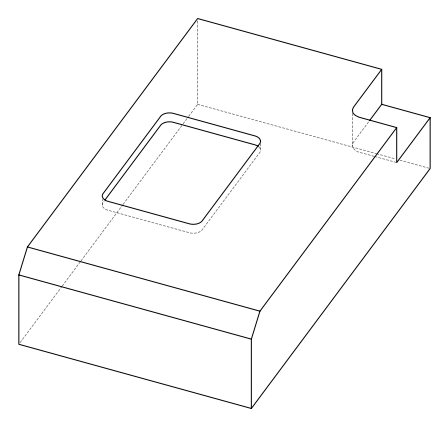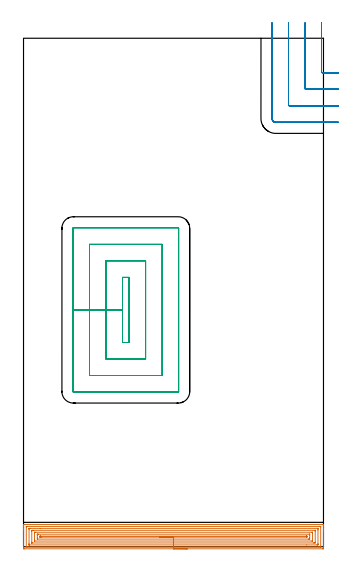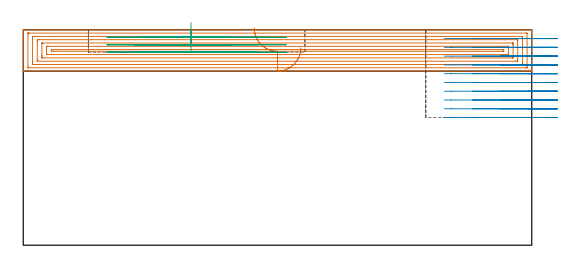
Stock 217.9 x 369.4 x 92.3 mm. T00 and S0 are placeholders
(PLAN: 3 operations, 1 tool changes, 26.6 min)
(1 AREA_MILL | FG_CHAMFER_SURFACE | UGT0205_001 | 12.43 min | 34131 mm3)
(2 MILL_CORNER_NOTCH_RECTANGULAR | CORNER_NOTCH_RECTANGULAR | NXT0201_012 | Follow Part, ap 4, ae 75% | 7.69 min | 117025 mm3)
(3 MILL_RECTANGULAR_POCKET | POCKET_RECTANGULAR_STRAIGHT | NXT0201_012 | Follow Part, ap 4, ae 75% | 6.47 min | 120002 mm3)
(TOOL UGT0205_001 | Chamfer Mill 20 x 3 x 45 deg. | D20 FL50 Z2)
(TOOL NXT0201_012 | ENDMILL 16mm [2P460-1600-NA 1630] | D16 FL38 Z6)
(OP 1 AREA_MILL)
G17 G21 G94 G90
T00 M6
G54
G17 G0 G90 X118.95 Y-1.5 S1061 M3
G43 Z102.3 H0
Z84.6
G94 G1 X118.912 Z83.728 F250.
X118.798 Z82.863
X118.609 Z82.012
X118.347 Z81.18
X118.013 Z80.374
X117.61 Z79.6
X117.142 Z78.864
X116.61 Z78.172
X116.021 Z77.529
X115.378 Z76.94
X114.686 Z76.408
X113.95 Z75.94
X113.176 Z75.537
X112.37 Z75.203
X111.538 Z74.941
X110.686 Z74.752
X109.822 Z74.638
X108.95 Z74.6
X0.596 Y-1.499 Z74.601
X0.131 Y-1.495 Z74.603
X0.009 Y-1.492 Z74.606
X0. Y-1.034 Z75.063
Y12.204 Z88.298
Y12.789 Z88.886
Y13.086 Z89.183
Y14.851 Z90.946
Y15.447 Z91.546
Y15.886 Z91.985
Y16.192 Z92.282
X0.007 Y16.197 Z92.288
X0.15 Y16.2 Z92.3
X217.75
X217.893 Y16.197 Z92.288
X217.9 Y16.192 Z92.282
Y15.885 Z91.985
Y15.447 Z91.546
Y14.851 Z90.946
Y12.789 Z88.886
Y12.204 Z88.298
Y11.614 Z87.709
Y-0.444 Z75.653
X217.895 Y-1.034 Z75.063
X217.891 Y-1.492 Z74.606
X217.77 Y-1.495 Z74.603
X217.304 Y-1.5 Z74.6
X108.95
Y-0.086 Z76.014
X2.38 Y-0.085 Z76.015
X2.313
X2.01 Y-0.079 Z76.021
X2.006 Y0.018 Z76.118
X2.001 Y0.224 Z76.324
Y14.344 Z90.444
X2.007 Y14.72 Z90.82
X2.01 Y14.768 Z90.868
X2.024 Y14.779 Z90.879
X2.071 Y14.782 Z90.882
X2.174 Y14.784 Z90.884
X2.38 Y14.786 Z90.886
X2.446
X215.52 Y14.785 Z90.885
X215.587
X215.89 Y14.779 Z90.879
X215.894 Y14.682 Z90.782
X215.899 Y14.476 Z90.576
Y0.356 Z76.456
X215.893 Y-0.021 Z76.079
X215.89 Y-0.068 Z76.032
X215.876 Y-0.079 Z76.021
X215.829 Y-0.082 Z76.018
X215.726 Y-0.084 Z76.016
X215.52 Y-0.086 Z76.014
X215.454
X108.95
Y1.328 Z77.428
X4.164 Y1.329 Z77.429
X4.068 Y1.33 Z77.43
X4.034 Y1.332 Z77.432
X4.019 Y1.335 Z77.435
X4.01 Y1.346 Z77.446
X4.006 Y1.452 Z77.552
X4.002 Y1.614 Z77.714
X4. Y1.775 Z77.875
Y2.496 Z78.596
Y12.365 Z88.465
X4.005 Y13.086 Z89.186
X4.009 Y13.239 Z89.339
X4.028 Y13.365 Z89.465
X4.164 Y13.366 Z89.466
X4.768 Y13.371 Z89.471
X12.152 Y13.372 Z89.472
X213.736 Y13.371 Z89.471
X213.832 Y13.37 Z89.47
X213.866 Y13.368 Z89.468
X213.881 Y13.365 Z89.465
X213.89 Y13.354 Z89.454
X213.894 Y13.248 Z89.348
X213.898 Y13.086 Z89.186
X213.9 Y12.925 Z89.025
Y12.204 Z88.304
Y2.335 Z78.435
X213.895 Y1.614 Z77.714
X213.891 Y1.46 Z77.56
X213.872 Y1.335 Z77.435
X213.736 Y1.334 Z77.434
X213.132 Y1.329 Z77.429
X205.785 Y1.328 Z77.428
X108.95
Y2.743 Z78.843
X6.106
X6.058 Y2.744 Z78.844
X6.024 Y2.747 Z78.847
X6.011 Y2.749 Z78.849
X6.009 Y2.766 Z78.866
X6.004 Y2.952 Z79.052
X6. Y3.326 Z79.426
X6.001 Y11.321 Z87.421
X6.006 Y11.736 Z87.836
X6.01 Y11.937 Z88.037
X6.203 Y11.951 Z88.051
X6.839 Y11.955 Z88.055
X7.089 Y11.957 Z88.057
X211.794
X211.842 Y11.956 Z88.056
X211.876 Y11.953 Z88.053
X211.889 Y11.951 Z88.051
X211.891 Y11.934 Z88.034
X211.896 Y11.748 Z87.848
X211.9 Y11.374 Z87.474
X211.899 Y3.379 Z79.479
X211.894 Y2.964 Z79.064
X211.89 Y2.762 Z78.862
X211.697 Y2.749 Z78.849
X211.061 Y2.744 Z78.844
X210.811 Y2.743 Z78.843
X108.95
Y4.157 Z80.257
X8.306 Y4.158 Z80.258
X8.166 Y4.16 Z80.26
X8.054 Y4.164 Z80.264
X8.008 Y4.167 Z80.267
X8.007 Y4.174 Z80.274
X8.004 Y4.261 Z80.361
X8. Y4.877 Z80.977
Y5.144 Z81.244
X8.001 Y10.172 Z86.272
X8.004 Y10.439 Z86.539
X8.007 Y10.515 Z86.615
X8.009 Y10.529 Z86.629
X8.061 Y10.536 Z86.636
X8.201 Y10.539 Z86.639
X8.412 Y10.542 Z86.642
X209.594
X209.735 Y10.54 Z86.64
X209.846 Y10.536 Z86.636
X209.892 Y10.533 Z86.633
X209.893 Y10.526 Z86.626
X209.896 Y10.439 Z86.539
X209.9 Y9.823 Z85.923
Y9.556 Z85.656
X209.899 Y4.528 Z80.628
X209.896 Y4.261 Z80.361
X209.893 Y4.185 Z80.285
X209.891 Y4.171 Z80.271
X209.839 Y4.164 Z80.264
X209.699 Y4.161 Z80.261
X209.488 Y4.158 Z80.258
X108.95 Y4.157 Z80.257
Y5.571 Z81.671
X10.253 Y5.572 Z81.672
X10.13 Y5.573 Z81.673
X10.049 Y5.575 Z81.675
X10.01 Y5.578 Z81.678
X10.009 Y5.625 Z81.725
X10.003 Y6.026 Z82.126
X10. Y6.428 Z82.528
Y8.193 Z84.293
X10.002 Y8.674 Z84.774
X10.007 Y9.069 Z85.169
X10.013 Y9.122 Z85.222
X10.062 Y9.124 Z85.224
X10.176 Y9.127 Z85.227
X10.406 Y9.128 Z85.228
X10.838 Y9.129 Z85.229
X207.647 Y9.128 Z85.228
X207.77 Y9.127 Z85.227
X207.851 Y9.124 Z85.224
X207.89 Y9.122 Z85.222
X207.891 Y9.075 Z85.175
X207.897 Y8.674 Z84.774
X207.9 Y8.272 Z84.372
Y6.507 Z82.607
X207.898 Y6.026 Z82.126
X207.893 Y5.631 Z81.731
X207.887 Y5.578 Z81.678
X207.838 Y5.576 Z81.676
X207.724 Y5.573 Z81.673
X207.494 Y5.572 Z81.672
X207.062 Y5.571 Z81.671
X108.95
Y6.985 Z83.085
X12.927
X12.19 Y6.987 Z83.087
X12.109 Y6.988 Z83.088
X12.025 Y6.992 Z83.092
X12.009 Y7.019 Z83.119
X12.005 Y7.031 Z83.131
X12.001 Y7.096 Z83.196
X12.011 Y7.709 Z83.809
X12.027 Y7.71 Z83.81
X12.076 Y7.713 Z83.813
X12.176 Y7.715 Z83.815
X12.19
X205.633 Y7.714 Z83.814
X205.71
X205.79 Y7.712 Z83.812
X205.875 Y7.708 Z83.808
X205.891 Y7.681 Z83.781
X205.895 Y7.668 Z83.768
X205.899 Y7.605 Z83.705
X205.897 Y7.256 Z83.356
X205.894 Y7.162 Z83.262
X205.885 Y6.992 Z83.092
X205.71 Y6.987 Z83.087
X205.632 Y6.986 Z83.086
X108.95 Y6.985 Z83.085
X108.078 Z83.123
X107.214 Z83.237
X106.362 Z83.426
X105.53 Z83.688
X104.724 Z84.022
X103.95 Z84.425
X103.214 Z84.894
X102.522 Z85.425
X101.879 Z86.014
X101.29 Z86.657
X100.758 Z87.35
X100.29 Z88.085
X99.887 Z88.859
X99.553 Z89.665
X99.291 Z90.497
X99.102 Z91.349
X98.988 Z92.214
X98.95 Z93.085
G0 Z102.3
M5
M2
(OP 2 MILL_CORNER_NOTCH_RECTANGULAR)
G17 G21 G94 G90
T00 M6
G54
G17 G0 G90 X216.5 Y380.4 S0 M3
G43 Z102.3 H1
Z88.54
G94 G1 Y377.4 F250.
Y345.096 F500.
G3 X217.296 Y344.3 R0.8
G1 X225.9
X228.9 F250.
G0 Z102.3
X204.5 Y380.4
Z88.54
G1 Y377.4
Y333.096 F500.
G3 X205.296 Y332.3 R0.8
G1 X225.9
X228.9 F250.
G0 Z102.3
X192.5 Y380.4
Z88.54
G1 Y377.4
Y321.096 F500.
G3 X193.296 Y320.3 R0.8
G1 X225.9
X228.9 F250.
G0 Z102.3
X180.5 Y380.4
Z88.54
G1 Y377.4
Y311.1 F500.
G3 X183.3 Y308.3 R2.8
G1 X225.9
X228.9 F250.
G0 Z102.3
X216.5 Y380.4
Z84.78
G1 Y377.4
Y345.096 F500.
G3 X217.296 Y344.3 R0.8
G1 X225.9
X228.9 F250.
G0 Z102.3
X204.5 Y380.4
Z84.78
G1 Y377.4
Y333.096 F500.
G3 X205.296 Y332.3 R0.8
G1 X225.9
X228.9 F250.
G0 Z102.3
X192.5 Y380.4
Z84.78
G1 Y377.4
Y321.096 F500.
G3 X193.296 Y320.3 R0.8
G1 X225.9
X228.9 F250.
G0 Z102.3
X180.5 Y380.4
Z84.78
G1 Y377.4
Y311.1 F500.
G3 X183.3 Y308.3 R2.8
G1 X225.9
X228.9 F250.
G0 Z102.3
X216.5 Y380.4
Z81.02
G1 Y377.4
Y345.096 F500.
G3 X217.296 Y344.3 R0.8
G1 X225.9
X228.9 F250.
G0 Z102.3
X204.5 Y380.4
Z81.02
G1 Y377.4
Y333.096 F500.
G3 X205.296 Y332.3 R0.8
G1 X225.9
X228.9 F250.
G0 Z102.3
X192.5 Y380.4
Z81.02
G1 Y377.4
Y321.096 F500.
G3 X193.296 Y320.3 R0.8
G1 X225.9
X228.9 F250.
G0 Z102.3
X180.5 Y380.4
Z81.02
G1 Y377.4
Y311.1 F500.
G3 X183.3 Y308.3 R2.8
G1 X225.9
X228.9 F250.
G0 Z102.3
X216.5 Y380.4
Z77.26
G1 Y377.4
Y345.096 F500.
G3 X217.296 Y344.3 R0.8
G1 X225.9
X228.9 F250.
G0 Z102.3
X204.5 Y380.4
Z77.26
G1 Y377.4
Y333.096 F500.
G3 X205.296 Y332.3 R0.8
G1 X225.9
X228.9 F250.
G0 Z102.3
X192.5 Y380.4
Z77.26
G1 Y377.4
Y321.096 F500.
G3 X193.296 Y320.3 R0.8
G1 X225.9
X228.9 F250.
G0 Z102.3
X180.5 Y380.4
Z77.26
G1 Y377.4
Y311.1 F500.
G3 X183.3 Y308.3 R2.8
G1 X225.9
X228.9 F250.
G0 Z102.3
X216.5 Y380.4
Z73.5
G1 Y377.4
Y345.096 F500.
G3 X217.296 Y344.3 R0.8
G1 X225.9
X228.9 F250.
G0 Z102.3
X204.5 Y380.4
Z73.5
G1 Y377.4
Y333.096 F500.
G3 X205.296 Y332.3 R0.8
G1 X225.9
X228.9 F250.
G0 Z102.3
X192.5 Y380.4
Z73.5
G1 Y377.4
Y321.096 F500.
G3 X193.296 Y320.3 R0.8
G1 X225.9
X228.9 F250.
G0 Z102.3
X180.5 Y380.4
Z73.5
G1 Y377.4
Y311.1 F500.
G3 X183.3 Y308.3 R2.8
G1 X225.9
X228.9 F250.
G0 Z102.3
X216.5 Y380.4
Z69.74
G1 Y377.4
Y345.096 F500.
G3 X217.296 Y344.3 R0.8
G1 X225.9
X228.9 F250.
G0 Z102.3
X204.5 Y380.4
Z69.74
G1 Y377.4
Y333.096 F500.
G3 X205.296 Y332.3 R0.8
G1 X225.9
X228.9 F250.
G0 Z102.3
X192.5 Y380.4
Z69.74
G1 Y377.4
Y321.096 F500.
G3 X193.296 Y320.3 R0.8
G1 X225.9
X228.9 F250.
G0 Z102.3
X180.5 Y380.4
Z69.74
G1 Y377.4
Y311.1 F500.
G3 X183.3 Y308.3 R2.8
G1 X225.9
X228.9 F250.
G0 Z102.3
X216.5 Y380.4
Z65.98
G1 Y377.4
Y345.096 F500.
G3 X217.296 Y344.3 R0.8
G1 X225.9
X228.9 F250.
G0 Z102.3
X204.5 Y380.4
Z65.98
G1 Y377.4
Y333.096 F500.
G3 X205.296 Y332.3 R0.8
G1 X225.9
X228.9 F250.
G0 Z102.3
X192.5 Y380.4
Z65.98
G1 Y377.4
Y321.096 F500.
G3 X193.296 Y320.3 R0.8
G1 X225.9
X228.9 F250.
G0 Z102.3
X180.5 Y380.4
Z65.98
G1 Y377.4
Y311.1 F500.
G3 X183.3 Y308.3 R2.8
G1 X225.9
X228.9 F250.
G0 Z102.3
X216.5 Y380.4
Z62.22
G1 Y377.4
Y345.096 F500.
G3 X217.296 Y344.3 R0.8
G1 X225.9
X228.9 F250.
G0 Z102.3
X204.5 Y380.4
Z62.22
G1 Y377.4
Y333.096 F500.
G3 X205.296 Y332.3 R0.8
G1 X225.9
X228.9 F250.
G0 Z102.3
X192.5 Y380.4
Z62.22
G1 Y377.4
Y321.096 F500.
G3 X193.296 Y320.3 R0.8
G1 X225.9
X228.9 F250.
G0 Z102.3
X180.5 Y380.4
Z62.22
G1 Y377.4
Y311.1 F500.
G3 X183.3 Y308.3 R2.8
G1 X225.9
X228.9 F250.
G0 Z102.3
X216.5 Y380.4
Z58.46
G1 Y377.4
Y345.096 F500.
G3 X217.296 Y344.3 R0.8
G1 X225.9
X228.9 F250.
G0 Z102.3
X204.5 Y380.4
Z58.46
G1 Y377.4
Y333.096 F500.
G3 X205.296 Y332.3 R0.8
G1 X225.9
X228.9 F250.
G0 Z102.3
X192.5 Y380.4
Z58.46
G1 Y377.4
Y321.096 F500.
G3 X193.296 Y320.3 R0.8
G1 X225.9
X228.9 F250.
G0 Z102.3
X180.5 Y380.4
Z58.46
G1 Y377.4
Y311.1 F500.
G3 X183.3 Y308.3 R2.8
G1 X225.9
X228.9 F250.
G0 Z102.3
X216.5 Y380.4
Z54.7
G1 Y377.4
Y345.096 F500.
G3 X217.296 Y344.3 R0.8
G1 X225.9
X228.9 F250.
G0 Z102.3
X204.5 Y380.4
Z54.7
G1 Y377.4
Y333.096 F500.
G3 X205.296 Y332.3 R0.8
G1 X225.9
X228.9 F250.
G0 Z102.3
X192.5 Y380.4
Z54.7
G1 Y377.4
Y321.096 F500.
G3 X193.296 Y320.3 R0.8
G1 X225.9
X228.9 F250.
G0 Z102.3
X180.5 Y380.4
Z54.7
G1 Y377.4
Y311.1 F500.
G3 X183.3 Y308.3 R2.8
G1 X225.9
X228.9 F250.
G0 Z102.3
M5
M2
(OP 3 MILL_RECTANGULAR_POCKET)
G17 G21 G94 G90
T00 M6
G54
G17 G0 G90 X71.9 Y195.189 S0 M3
G43 Z102.3 H1
Z95.3
G94 G1 Y172.05 Z89.1 F250.
Y148.4 F500.
X76.7
Y195.7
X71.9
Y172.05
X59.9
Y136.4
X88.7
Y207.7
X59.9
Y172.05
X47.9
Y124.4
X100.7
Y219.7
X47.9
Y172.05
X35.9
Y112.7
G3 X36.2 Y112.4 R0.3
G1 X112.4
G3 X112.7 Y112.7 R0.3
G1 Y231.4
G3 X112.4 Y231.7 R0.3
G1 X36.2
G3 X35.9 Y231.4 R0.3
G1 Y172.05
Y171.05
G0 X71.9 Y195.189 Z92.1
G1 Y172.05 Z85.9 F250.
Y148.4 F500.
X76.7
Y195.7
X71.9
Y172.05
X59.9
Y136.4
X88.7
Y207.7
X59.9
Y172.05
X47.9
Y124.4
X100.7
Y219.7
X47.9
Y172.05
X35.9
Y112.7
G3 X36.2 Y112.4 R0.3
G1 X112.4
G3 X112.7 Y112.7 R0.3
G1 Y231.4
G3 X112.4 Y231.7 R0.3
G1 X36.2
G3 X35.9 Y231.4 R0.3
G1 Y172.05
Y171.05
G0 X71.9 Y195.189 Z88.9
G1 Y172.05 Z82.7 F250.
Y148.4 F500.
X76.7
Y195.7
X71.9
Y172.05
X59.9
Y136.4
X88.7
Y207.7
X59.9
Y172.05
X47.9
Y124.4
X100.7
Y219.7
X47.9
Y172.05
X35.9
Y112.7
G3 X36.2 Y112.4 R0.3
G1 X112.4
G3 X112.7 Y112.7 R0.3
G1 Y231.4
G3 X112.4 Y231.7 R0.3
G1 X36.2
G3 X35.9 Y231.4 R0.3
G1 Y172.05
Y171.05
G0 Z102.3
M5
M2
